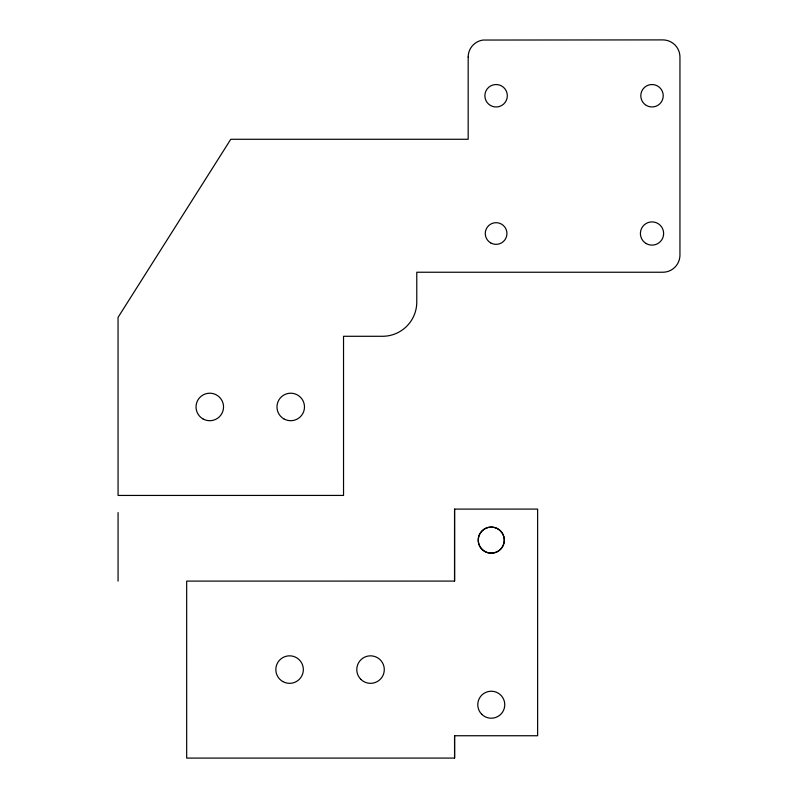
<?xml version="1.0" encoding="UTF-8"?>
<svg xmlns="http://www.w3.org/2000/svg" width="798" height="798" viewBox="0 0 798 798"><rect width="100%" height="100%" fill="white"/><g stroke="black" fill="none" stroke-linecap="round" stroke-linejoin="round"><path stroke-width="1.2" d="M454.561 581.084L454.571 509.104L537.623 509.094L537.633 735.746L454.571 735.746L454.571 758.08L186.682 758.1L186.672 581.104L454.561 581.084L454.561 509.104M454.571 735.746L454.581 758.08M118.064 512.575L118.064 581.104M468.177 57.037L468.177 139.271L230.782 139.281L118.054 317.365L118.064 495.438L343.539 495.428L343.529 336.287L382.501 336.287A34.264 34.264 0 0 0 416.775 302.013L416.775 272.238L662.809 272.238A17.137 17.137 0 0 0 679.946 255.101L679.946 57.037A17.137 17.137 0 0 0 662.809 39.9L483.069 40.05A17.137 17.137 0 0 0 468.177 57.037M481.733 714.26A13.486 13.486 0 0 0 504.306 708.205A13.486 13.486 0 0 0 487.787 691.686A13.486 13.486 0 0 0 481.733 714.26M360.806 679.317A13.766 13.766 0 0 0 383.828 673.143A13.766 13.766 0 0 0 366.98 656.295A13.766 13.766 0 0 0 360.806 679.317M482.052 549.343A13.027 13.027 0 0 0 503.857 543.498A13.027 13.027 0 0 0 487.897 527.538A13.027 13.027 0 0 0 482.052 549.343A13.027 13.027 0 0 0 503.857 543.498A13.027 13.027 0 0 0 487.897 527.538A13.027 13.027 0 0 0 482.062 549.343M282.711 681.502A13.766 13.766 0 0 0 303.35 669.582A13.766 13.766 0 0 0 282.711 657.662A13.766 13.766 0 0 0 282.711 681.502M283.849 418.87A13.766 13.766 0 0 0 304.487 406.95A13.766 13.766 0 0 0 283.849 395.04A13.766 13.766 0 0 0 283.849 418.87M202.901 418.87A13.766 13.766 0 0 0 223.54 406.95A13.766 13.766 0 0 0 202.901 395.04A13.766 13.766 0 0 0 202.901 418.87M646.21 243.57A11.621 11.621 0 0 0 663.637 233.515A11.621 11.621 0 0 0 646.21 223.45A11.621 11.621 0 0 0 646.21 243.57M646.41 105.476A11.222 11.222 0 0 0 663.238 95.75A11.222 11.222 0 0 0 646.41 86.034A11.222 11.222 0 0 0 646.41 105.476M490.68 242.901A10.843 10.843 0 0 0 506.939 233.515A10.843 10.843 0 0 0 490.68 224.128A10.843 10.843 0 0 0 490.68 242.901M490.491 105.476A11.222 11.222 0 0 0 507.329 95.76A11.222 11.222 0 0 0 490.491 86.034A11.222 11.222 0 0 0 490.491 105.476"/></g></svg>
